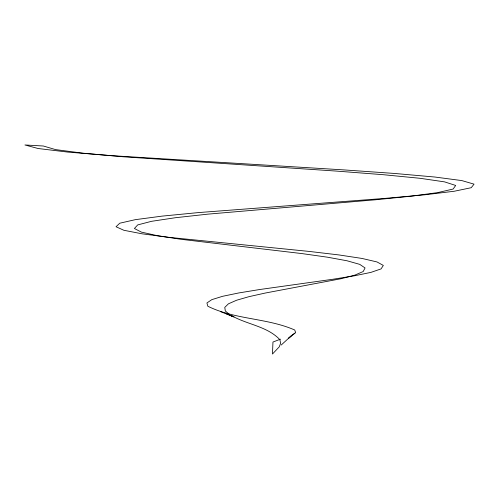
<?xml version="1.0" encoding="UTF-8"?>
<svg xmlns="http://www.w3.org/2000/svg" width="499" height="499" viewBox="0 0 499 499"><rect width="100%" height="100%" fill="white"/><g stroke="black" fill="none" stroke-linecap="round" stroke-linejoin="round"><path stroke-width="0.75" d="M281.205 345.046L291.709 335.415L288.422 338.391L294.878 333.176M291.703 335.372L295.67 332.615L294.716 329.995C267.09 317.9 234.935 319.691 207.815 306.224L206.923 302.955L211.807 299.649L222.566 296.312L238.765 292.95L259.461 289.563L332.702 279.29L354.234 275.841L370.938 272.379L381.068 268.905L383.326 265.424L376.982 261.938L361.981 258.438L338.952 254.939L309.237 251.427L168.893 237.349L142.115 233.819L123.877 230.282L116.042 226.746L119.76 223.209L135.316 219.666L162.075 216.123L198.515 212.58L385.116 198.377L424.524 194.822L454.109 191.267L471.218 187.711L474.05 184.15L461.831 180.588L434.903 177.033L394.753 173.471L343.93 169.903L111.302 155.644L67.783 152.083L38.092 148.509L24.95 144.972L43.357 146.007L55.514 149.594L82.921 153.181L123.06 156.767L336.8 171.113L383.313 174.7L419.996 178.286L444.559 181.873L455.687 185.46L453.117 189.046L437.604 192.633L410.839 196.219L375.267 199.806L207.784 214.152L175.292 217.739L151.496 221.325L137.705 224.912L134.412 228.498L141.304 232.085L157.297 235.671L180.7 239.258L302.063 253.604L327.456 257.191L347.036 260.777L359.723 264.364L365.062 267.951L363.191 271.537L354.826 275.124L341.129 278.71L265.212 293.056L249.076 296.643L236.613 300.23L228.442 303.816L224.762 307.403L225.342 310.989L229.06 314.127M280.488 339.164L272.965 342.033L272.473 354.028L279.24 346.855L280.619 343.268L279.87 339.682C267.059 326.047 246.512 324.556 230.869 315.231M220.508 311.607L233.345 316.703L225.461 313.229M226.172 313.54L234 316.996"/></g></svg>
